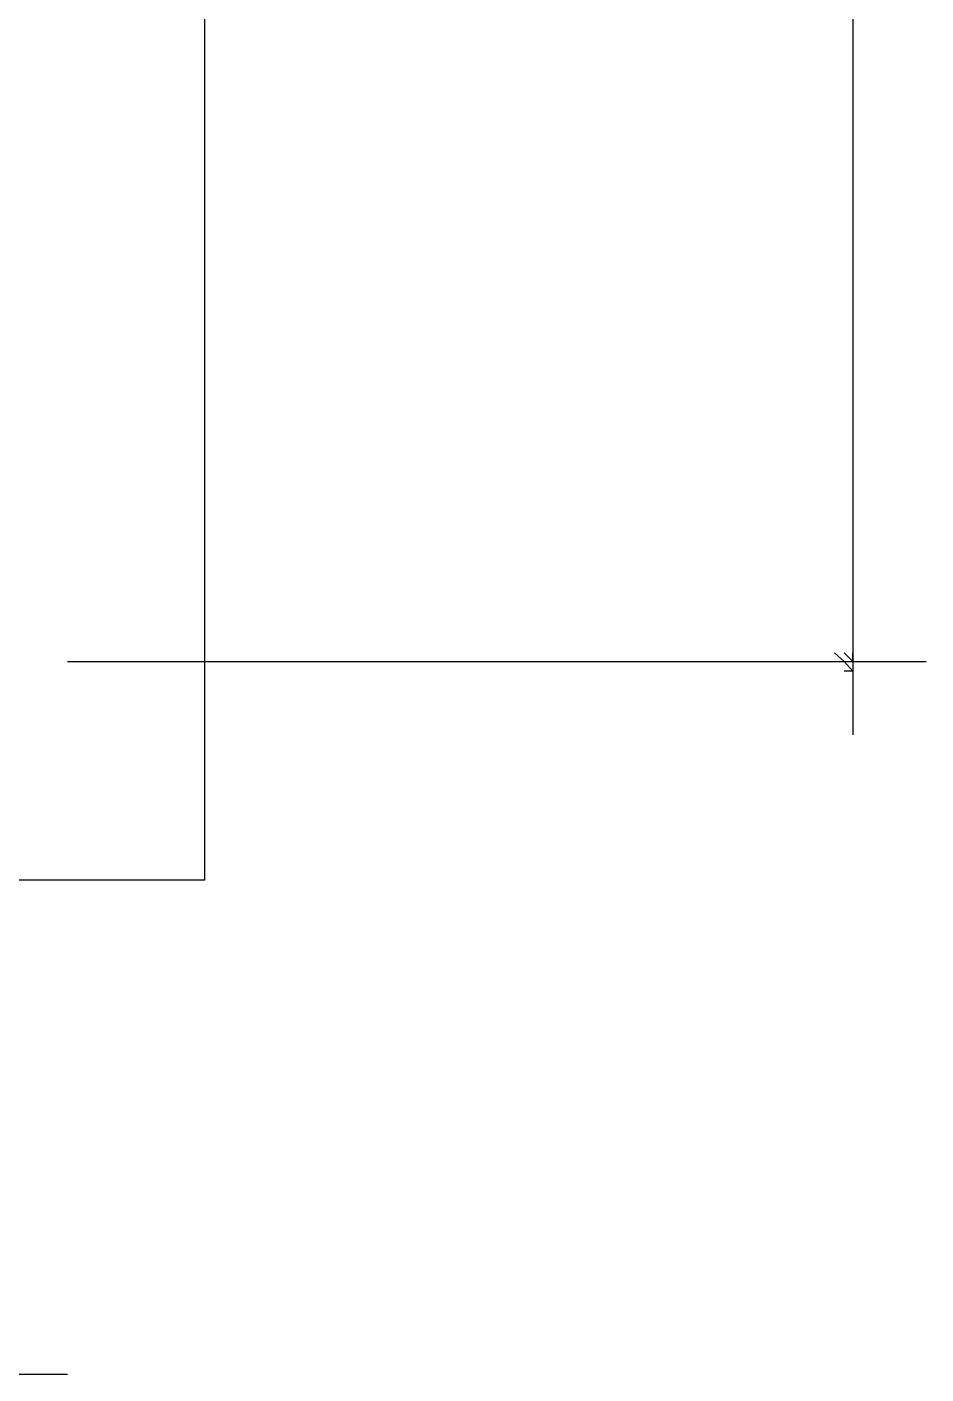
# Model space of a CAD drawing. Header units: millimetres. Extents: x -518.8 to -461.2, y 3.5 to 44.2.
# Drawn here: x -468.507 to -467.88, y 22.796 to 23.736 of the extents above; entities that cross this region are included whole.
import ezdxf

# ---------------------------------------------------------------- set-up
doc = ezdxf.new("R2010")
doc.units = ezdxf.units.MM
doc.header["$MEASUREMENT"] = 0
doc.layers.add('10', color=10, linetype='Continuous')
doc.layers.add('8', color=8, linetype='Continuous')

msp = doc.modelspace()

# ---------------------------------------------------------------- linework, layer by layer
at = {"layer": '10'}
for points in [[(-468.38348, 30.61424), (-468.38348, 23.14056)], [(-468.38348, 23.14056), (-469.53611, 23.14056)]]:
    msp.add_lwpolyline(points, dxfattribs=at)
at = {"layer": '8'}
for points in [[(-467.9316, 25.54657), (-467.9316, 23.24206)], [(-467.93761, 23.29319), (-467.94438, 23.2992)], [(-467.93761, 23.2992), (-467.9316, 23.29319), (-467.9316, 23.29319), (-467.9316, 23.29319), (-467.9316, 23.2992)], [(-468.47897, 23.29319), (-467.88047, 23.29319)], [(-467.9316, 23.28642), (-467.93761, 23.29319)], [(-467.9316, 23.28642), (-467.93761, 23.28642)], [(-472.59175, 22.7962), (-468.47897, 22.7962)]]:
    msp.add_lwpolyline(points, dxfattribs=at)

doc.saveas('drawing.dxf')
